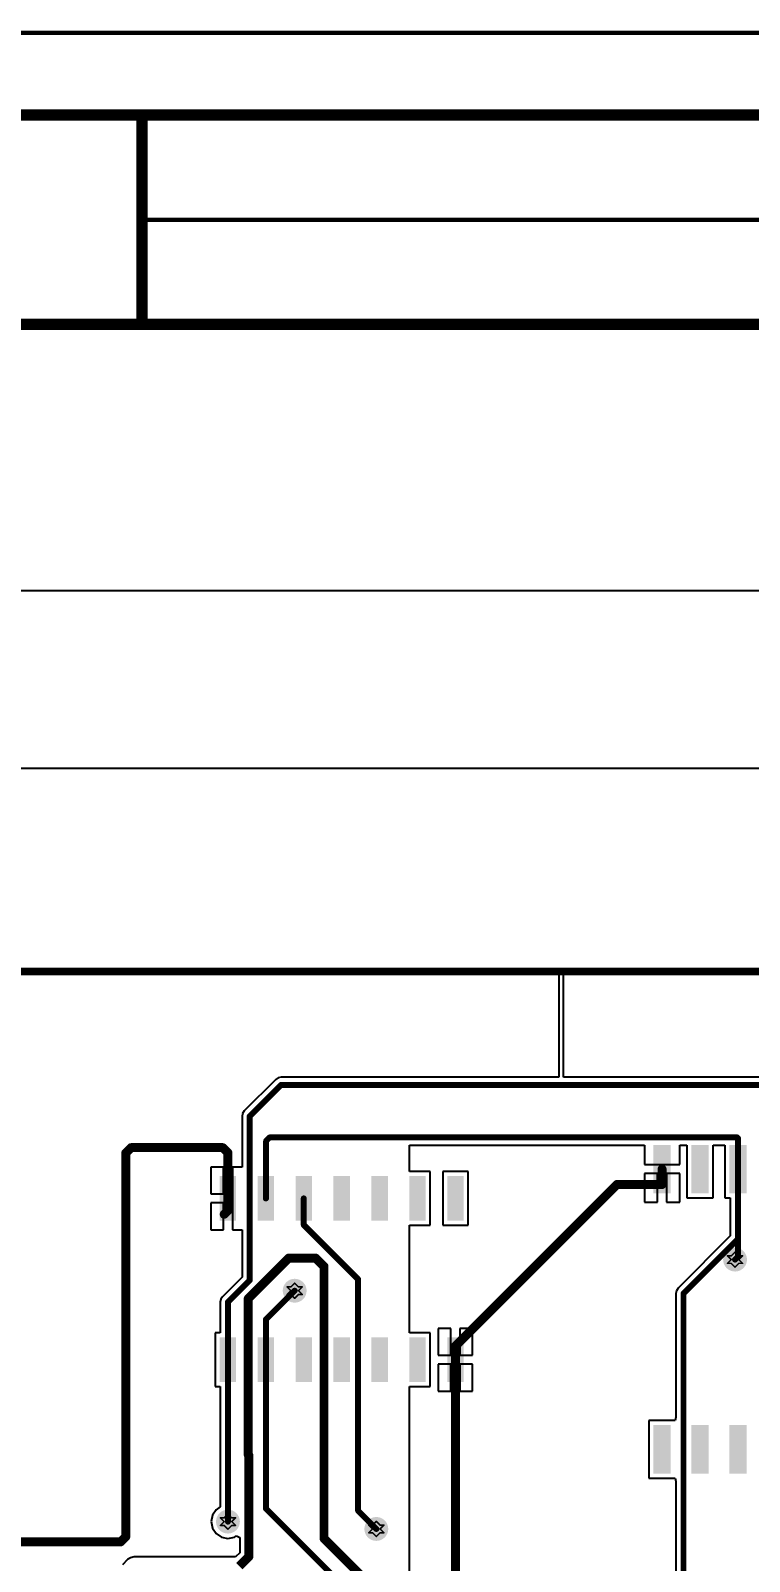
# Paper-space layout 'Лист1' of a CAD drawing. Header units: millimetres. Extents: x 0 to 594, y 0 to 420.
# Drawn here: x 96.7 to 144.8, y 317.9 to 420.3 of the extents above; entities that cross this region are included whole.
import ezdxf

# ---------------------------------------------------------------- set-up
doc = ezdxf.new("R2010")
doc.units = ezdxf.units.MM
for name, color, linetype in [('DrillDrawing', 1, 'Continuous'), ('Mechanical1', 6, 'Continuous'), ('TopLayer', 1, 'Continuous')]:
    doc.layers.add(name, color=color, linetype=linetype)
doc.layers.add('Sheet', color=7, linetype='Continuous', lineweight=50)
doc.styles.get("Standard").update_dxf_attribs({"font": 'arial.ttf'})
doc.dimstyles.new('ISO-25', dxfattribs={"dimtxt": 2.5, "dimasz": 2.5, "dimexe": 1.25, "dimexo": 0.625, "dimtad": 1, "dimtxsty": 'Standard', "dimcen": 2.5, "dimadec": 0, "dimazin": 0, "dimtfac": 1, "dimtmove": 0, "dimatfit": 3, "dimfxl": 1, "dimarcsym": 0})

# ---------------------------------------------------------------- blocks, each defined once
blk = doc.blocks.new('*D191')
at = {"color": 0, "lineweight": -2, "transparency": 16777216}
for p, q in [((80.09, 358), (80.09, 384.11)), ((249.91, 358), (249.91, 384.11)), ((82.59, 382.86), (247.41, 382.86))]:
    blk.add_line(p, q, dxfattribs=at)
at = {"color": 0, "transparency": 16777216}
for points in [[(82.59, 383.28), (82.59, 382.45), (80.09, 382.86)], [(247.41, 383.28), (247.41, 382.45), (249.91, 382.86)]]:
    blk.add_solid(points, dxfattribs=at)
at = {"layer": 'Defpoints', "color": 0, "transparency": 16777216}
for p in [(249.91, 382.86), (80.09, 357.38), (249.91, 357.38)]:
    blk.add_point(p, dxfattribs=at)
at = {"color": 0, "transparency": 16777216, "insert": (165, 386.36), "char_height": 2.5, "width": 16.1, "attachment_point": 5}
blk.add_mtext('{\\fGOST type A|b0|i1|c204|p34;\\H2x;85±0,1}', dxfattribs=at)
blk = doc.blocks.new('*D208')
at = {"color": 0, "lineweight": -2, "transparency": 16777216}
for p, q in [((87.69, 350.61), (87.69, 372.21)), ((242.72, 350.7), (242.72, 372.21)), ((90.19, 370.96), (240.22, 370.96))]:
    blk.add_line(p, q, dxfattribs=at)
at = {"color": 0, "transparency": 16777216}
for points in [[(90.19, 371.38), (90.19, 370.54), (87.69, 370.96)], [(240.22, 371.38), (240.22, 370.54), (242.72, 370.96)]]:
    blk.add_solid(points, dxfattribs=at)
at = {"layer": 'Defpoints', "color": 0, "transparency": 16777216}
for p in [(242.72, 370.96), (87.69, 349.98), (242.72, 350.08)]:
    blk.add_point(p, dxfattribs=at)
at = {"color": 0, "transparency": 16777216, "insert": (165.2, 374.46), "char_height": 2.5, "attachment_point": 5}
blk.add_mtext('{\\fGOST type A|b0|i1|c0|p34;\\H2x;77\\fGOST type A|b0|i1|c204|p34;±0,1}', dxfattribs=at)

psp = doc.layouts.new('Лист1')

# ---------------------------------------------------------------- hatches: boundary and pattern name
at = {"layer": 'TopLayer'}
for points in [[(138.372, 345.769), (139.531, 345.769), (139.531, 342.532), (138.372, 342.532)], [(140.909, 345.769), (142.068, 345.769), (142.068, 342.532), (140.909, 342.532)], [(143.447, 345.769), (144.605, 345.769), (144.605, 342.532), (143.447, 342.532)], [(110.451, 340.694), (109.353, 340.694), (109.353, 343.691), (110.451, 343.691)], [(112.989, 340.694), (111.89, 340.694), (111.89, 343.691), (112.989, 343.691)], [(115.526, 340.694), (114.427, 340.694), (114.427, 343.691), (115.526, 343.691)], [(118.063, 340.694), (116.965, 340.694), (116.965, 343.691), (118.063, 343.691)], [(120.601, 340.694), (119.502, 340.694), (119.502, 343.691), (120.601, 343.691)], [(123.138, 340.694), (122.039, 340.694), (122.039, 343.691), (123.138, 343.691)], [(125.675, 340.694), (124.577, 340.694), (124.577, 343.691), (125.675, 343.691)], [(110.451, 329.905), (109.353, 329.905), (109.353, 332.902), (110.451, 332.902)], [(112.989, 329.905), (111.89, 329.905), (111.89, 332.902), (112.989, 332.902)], [(115.526, 329.905), (114.427, 329.905), (114.427, 332.902), (115.526, 332.902)], [(118.063, 329.905), (116.965, 329.905), (116.965, 332.902), (118.063, 332.902)], [(120.601, 329.905), (119.502, 329.905), (119.502, 332.902), (120.601, 332.902)], [(123.138, 329.905), (122.039, 329.905), (122.039, 332.902), (123.138, 332.902)], [(125.675, 329.905), (124.577, 329.905), (124.577, 332.902), (125.675, 332.902)], [(138.372, 327.029), (139.531, 327.029), (139.531, 323.792), (138.372, 323.792)], [(140.909, 327.029), (142.068, 327.029), (142.068, 323.792), (140.909, 323.792)], [(143.447, 327.029), (144.605, 327.029), (144.605, 323.792), (143.447, 323.792)]]:
    psp.add_hatch(color=1, dxfattribs=at).paths.add_polyline_path(points)
h = psp.add_hatch(color=1, dxfattribs=at)
edge = h.paths.add_edge_path()
edge.add_arc((143.833, 338.1), 0.799, 0, 360)
h = psp.add_hatch(color=1, dxfattribs=at)
edge = h.paths.add_edge_path()
edge.add_arc((114.368, 336.019), 0.799, 0, 360)
h = psp.add_hatch(color=1, dxfattribs=at)
edge = h.paths.add_edge_path()
edge.add_arc((109.902, 320.575), 0.799, 0, 360)
h = psp.add_hatch(color=1, dxfattribs=at)
edge = h.paths.add_edge_path()
edge.add_arc((119.83, 320.085), 0.799, 0, 360)

# ---------------------------------------------------------------- linework, layer by layer
at = {"layer": 'DrillDrawing', "const_width": 0.101}
for points in [[(143.326, 338.354), (143.58, 338.1)], [(143.326, 338.354), (143.58, 338.354)], [(143.326, 337.846), (143.58, 338.1)], [(143.326, 337.846), (143.58, 337.846)], [(143.58, 338.354), (143.833, 338.607)], [(143.58, 337.846), (143.833, 337.593)], [(143.833, 338.607), (144.087, 338.354)], [(143.833, 337.593), (144.087, 337.846)], [(144.087, 338.354), (144.341, 338.354)], [(144.087, 338.1), (144.341, 338.354)], [(144.087, 338.1), (144.341, 337.846)], [(144.087, 337.846), (144.341, 337.846)], [(113.86, 336.273), (114.114, 336.019)], [(113.86, 336.273), (114.114, 336.273)], [(113.86, 335.766), (114.114, 336.019)], [(114.114, 336.273), (114.368, 336.527)], [(114.368, 336.527), (114.621, 336.273)], [(114.621, 336.273), (114.875, 336.273)], [(114.621, 336.019), (114.875, 336.273)], [(114.621, 336.019), (114.875, 335.766)], [(113.86, 335.766), (114.114, 335.766)], [(114.114, 335.766), (114.368, 335.512)], [(114.368, 335.512), (114.621, 335.766)], [(114.621, 335.766), (114.875, 335.766)], [(109.395, 320.828), (109.648, 320.575)], [(109.395, 320.828), (109.648, 320.828)], [(109.395, 320.321), (109.648, 320.575)], [(109.648, 320.828), (109.902, 321.082)], [(109.902, 321.082), (110.156, 320.828)], [(110.156, 320.828), (110.41, 320.828)], [(110.156, 320.575), (110.41, 320.828)], [(110.156, 320.575), (110.41, 320.321)], [(119.577, 320.339), (119.83, 320.593)], [(119.83, 320.593), (120.084, 320.339)], [(109.395, 320.321), (109.648, 320.321)], [(109.648, 320.321), (109.902, 320.067)], [(109.902, 320.067), (110.156, 320.321)], [(110.156, 320.321), (110.41, 320.321)], [(119.323, 320.339), (119.577, 320.085)], [(119.323, 320.339), (119.577, 320.339)], [(119.323, 319.831), (119.577, 320.085)], [(119.323, 319.831), (119.577, 319.831)], [(119.577, 319.831), (119.83, 319.578)], [(119.83, 319.578), (120.084, 319.831)], [(120.084, 320.339), (120.338, 320.339)], [(120.084, 320.085), (120.338, 320.339)], [(120.084, 320.085), (120.338, 319.831)], [(120.084, 319.831), (120.338, 319.831)]]:
    psp.add_lwpolyline(points, dxfattribs=at)
at = {"layer": 'DrillDrawing', "const_width": 0.0507}
for points in [[(143.3, 338.354, 1), (143.351, 338.354, 1)], [(143.3, 338.354, 1), (143.351, 338.354, 1)], [(143.3, 337.846, 1), (143.351, 337.846, 1)], [(143.3, 337.846, 1), (143.351, 337.846, 1)], [(143.554, 338.354, 1), (143.605, 338.354, 1)], [(143.554, 338.354, 1), (143.605, 338.354, 1)], [(143.554, 338.1, 1), (143.605, 338.1, 1)], [(143.554, 338.1, 1), (143.605, 338.1, 1)], [(143.554, 337.846, 1), (143.605, 337.846, 1)], [(143.554, 337.846, 1), (143.605, 337.846, 1)], [(143.808, 338.607, 1), (143.859, 338.607, 1)], [(143.808, 338.607, 1), (143.859, 338.607, 1)], [(144.062, 338.354, 1), (144.112, 338.354, 1)], [(144.062, 338.354, 1), (144.112, 338.354, 1)], [(144.062, 338.1, 1), (144.112, 338.1, 1)], [(144.062, 338.1, 1), (144.112, 338.1, 1)], [(144.062, 337.846, 1), (144.112, 337.846, 1)], [(144.062, 337.846, 1), (144.112, 337.846, 1)], [(144.315, 338.354, 1), (144.366, 338.354, 1)], [(144.315, 338.354, 1), (144.366, 338.354, 1)], [(144.315, 337.846, 1), (144.366, 337.846, 1)], [(144.315, 337.846, 1), (144.366, 337.846, 1)], [(143.808, 337.593, 1), (143.859, 337.593, 1)], [(143.808, 337.593, 1), (143.859, 337.593, 1)], [(113.835, 336.273, 1), (113.886, 336.273, 1)], [(113.835, 336.273, 1), (113.886, 336.273, 1)], [(114.089, 336.273, 1), (114.139, 336.273, 1)], [(114.089, 336.273, 1), (114.139, 336.273, 1)], [(114.089, 336.019, 1), (114.139, 336.019, 1)], [(114.089, 336.019, 1), (114.139, 336.019, 1)], [(114.342, 336.527, 1), (114.393, 336.527, 1)], [(114.342, 336.527, 1), (114.393, 336.527, 1)], [(114.596, 336.273, 1), (114.647, 336.273, 1)], [(114.596, 336.273, 1), (114.647, 336.273, 1)], [(114.596, 336.019, 1), (114.647, 336.019, 1)], [(114.596, 336.019, 1), (114.647, 336.019, 1)], [(114.85, 336.273, 1), (114.901, 336.273, 1)], [(114.85, 336.273, 1), (114.901, 336.273, 1)], [(113.835, 335.766, 1), (113.886, 335.766, 1)], [(113.835, 335.766, 1), (113.886, 335.766, 1)], [(114.089, 335.766, 1), (114.139, 335.766, 1)], [(114.089, 335.766, 1), (114.139, 335.766, 1)], [(114.342, 335.512, 1), (114.393, 335.512, 1)], [(114.342, 335.512, 1), (114.393, 335.512, 1)], [(114.596, 335.766, 1), (114.647, 335.766, 1)], [(114.596, 335.766, 1), (114.647, 335.766, 1)], [(114.85, 335.766, 1), (114.901, 335.766, 1)], [(114.85, 335.766, 1), (114.901, 335.766, 1)], [(109.369, 320.828, 1), (109.42, 320.828, 1)], [(109.369, 320.828, 1), (109.42, 320.828, 1)], [(109.623, 320.828, 1), (109.674, 320.828, 1)], [(109.623, 320.828, 1), (109.674, 320.828, 1)], [(109.623, 320.575, 1), (109.674, 320.575, 1)], [(109.623, 320.575, 1), (109.674, 320.575, 1)], [(109.877, 321.082, 1), (109.927, 321.082, 1)], [(109.877, 321.082, 1), (109.927, 321.082, 1)], [(110.13, 320.828, 1), (110.181, 320.828, 1)], [(110.13, 320.828, 1), (110.181, 320.828, 1)], [(110.13, 320.575, 1), (110.181, 320.575, 1)], [(110.13, 320.575, 1), (110.181, 320.575, 1)], [(110.384, 320.828, 1), (110.435, 320.828, 1)], [(110.384, 320.828, 1), (110.435, 320.828, 1)], [(119.805, 320.593, 1), (119.856, 320.593, 1)], [(119.805, 320.593, 1), (119.856, 320.593, 1)], [(109.369, 320.321, 1), (109.42, 320.321, 1)], [(109.369, 320.321, 1), (109.42, 320.321, 1)], [(109.623, 320.321, 1), (109.674, 320.321, 1)], [(109.623, 320.321, 1), (109.674, 320.321, 1)], [(109.877, 320.067, 1), (109.927, 320.067, 1)], [(109.877, 320.067, 1), (109.927, 320.067, 1)], [(110.13, 320.321, 1), (110.181, 320.321, 1)], [(110.13, 320.321, 1), (110.181, 320.321, 1)], [(110.384, 320.321, 1), (110.435, 320.321, 1)], [(110.384, 320.321, 1), (110.435, 320.321, 1)], [(119.298, 320.339, 1), (119.348, 320.339, 1)], [(119.298, 320.339, 1), (119.348, 320.339, 1)], [(119.298, 319.831, 1), (119.348, 319.831, 1)], [(119.298, 319.831, 1), (119.348, 319.831, 1)], [(119.551, 320.339, 1), (119.602, 320.339, 1)], [(119.551, 320.339, 1), (119.602, 320.339, 1)], [(119.551, 320.085, 1), (119.602, 320.085, 1)], [(119.551, 320.085, 1), (119.602, 320.085, 1)], [(119.551, 319.831, 1), (119.602, 319.831, 1)], [(119.551, 319.831, 1), (119.602, 319.831, 1)], [(119.805, 319.578, 1), (119.856, 319.578, 1)], [(119.805, 319.578, 1), (119.856, 319.578, 1)], [(120.059, 320.339, 1), (120.109, 320.339, 1)], [(120.059, 320.339, 1), (120.109, 320.339, 1)], [(120.059, 320.085, 1), (120.109, 320.085, 1)], [(120.059, 320.085, 1), (120.109, 320.085, 1)], [(120.059, 319.831, 1), (120.109, 319.831, 1)], [(120.059, 319.831, 1), (120.109, 319.831, 1)], [(120.312, 320.339, 1), (120.363, 320.339, 1)], [(120.312, 320.339, 1), (120.363, 320.339, 1)], [(120.312, 319.831, 1), (120.363, 319.831, 1)], [(120.312, 319.831, 1), (120.363, 319.831, 1)]]:
    psp.add_lwpolyline(points, format="xyb", close=True, dxfattribs=at)
at = {"layer": 'Mechanical1', "const_width": 0.507}
psp.add_lwpolyline([(80.094, 357.376), (249.914, 357.376)], dxfattribs=at)
at = {"layer": 'Sheet'}
for points, const_width in [([(0.15, 420.15), (594.15, 420.15), (594.15, 0.15), (0.15, 0.15), (0.15, 420.15)], 0.3), ([(19.651, 150.65), (8.151, 150.65), (8.151, 5.15), (588.151, 5.15), (588.151, 414.65), (19.651, 414.649), (19.651, 171.65)], 0.749), ([(19.651, 400.649), (157.151, 400.649), (157.151, 414.649)], 0.749), ([(104.151, 400.649), (104.151, 414.649)], 0.749), ([(157.151, 407.649), (104.151, 407.649)], 0.3)]:
    psp.add_lwpolyline(points, dxfattribs=dict(at, const_width=const_width))
at = {"layer": 'TopLayer'}
for p, q in [((96.077, 357.376), (132.039, 357.376)), ((132.039, 357.376), (132.039, 350.294)), ((132.363, 350.294), (132.363, 357.376)), ((132.363, 357.376), (132.363, 357.376)), ((132.363, 357.376), (249.914, 357.376)), ((113.263, 350.255), (113.098, 350.144)), ((113.458, 350.294), (113.263, 350.255)), ((132.039, 350.294), (113.458, 350.294)), ((182.488, 350.294), (132.363, 350.294)), ((113.098, 350.144), (110.996, 348.042)), ((110.885, 347.877), (110.846, 347.682)), ((110.846, 347.682), (110.846, 344.29)), ((110.996, 348.042), (110.885, 347.877)), ((122.049, 343.991), (122.049, 345.761)), ((122.049, 345.761), (137.773, 345.761)), ((137.773, 345.761), (137.773, 344.45)), ((140.13, 344.45), (140.13, 345.761)), ((140.13, 345.761), (140.61, 345.761)), ((140.61, 345.761), (140.61, 342.232)), ((142.368, 342.232), (142.368, 345.761)), ((142.368, 345.761), (143.147, 345.761)), ((143.147, 345.761), (143.147, 342.232)), ((109.602, 344.29), (108.753, 344.29)), ((108.753, 344.29), (108.753, 342.492)), ((109.602, 342.492), (109.602, 344.29)), ((110.846, 344.29), (110.202, 344.29)), ((110.202, 344.29), (110.202, 342.192)), ((137.773, 344.45), (140.13, 344.45)), ((123.438, 343.991), (122.049, 343.991)), ((123.438, 340.394), (123.438, 343.991)), ((125.975, 343.991), (124.277, 343.991)), ((124.277, 343.991), (124.277, 340.394)), ((125.975, 340.394), (125.975, 343.991)), ((138.652, 343.851), (137.773, 343.851)), ((137.773, 343.851), (137.773, 341.933)), ((138.652, 341.933), (138.652, 343.851)), ((140.13, 343.851), (139.251, 343.851)), ((139.251, 343.851), (139.251, 341.933)), ((140.13, 341.933), (140.13, 343.851)), ((108.753, 342.492), (109.602, 342.492)), ((110.202, 342.192), (110.202, 340.095)), ((140.61, 342.232), (142.368, 342.232)), ((143.147, 342.232), (143.517, 342.232)), ((143.517, 342.232), (143.517, 339.681)), ((109.602, 341.893), (108.753, 341.893)), ((108.753, 341.893), (108.753, 340.095)), ((109.602, 340.095), (109.602, 341.893)), ((137.773, 341.933), (138.652, 341.933)), ((139.251, 341.933), (140.13, 341.933)), ((108.753, 340.095), (109.602, 340.095)), ((110.202, 340.095), (110.846, 340.095)), ((110.846, 340.095), (110.846, 336.923)), ((122.049, 333.202), (122.049, 340.394)), ((122.049, 340.394), (123.438, 340.394)), ((124.277, 340.394), (125.975, 340.394)), ((143.517, 339.681), (140.022, 336.187)), ((110.846, 336.923), (109.542, 335.618)), ((139.912, 336.022), (139.873, 335.827)), ((139.873, 335.827), (139.873, 327.564)), ((140.022, 336.187), (139.912, 336.022)), ((109.432, 335.453), (109.393, 335.258)), ((109.393, 335.258), (109.393, 333.202)), ((109.542, 335.618), (109.432, 335.453)), ((109.393, 333.202), (109.053, 333.202)), ((109.053, 333.202), (109.053, 329.606)), ((123.438, 333.202), (122.049, 333.202)), ((123.438, 329.606), (123.438, 333.202)), ((124.826, 333.502), (123.977, 333.502)), ((123.977, 333.502), (123.977, 331.704)), ((124.826, 331.704), (124.826, 333.502)), ((126.275, 333.502), (125.426, 333.502)), ((125.426, 333.502), (125.426, 331.704)), ((126.275, 331.704), (126.275, 333.502)), ((123.977, 331.704), (124.826, 331.704)), ((124.826, 331.104), (123.977, 331.104)), ((123.977, 331.104), (123.977, 329.306)), ((124.826, 329.306), (124.826, 331.104)), ((125.426, 331.704), (126.275, 331.704)), ((126.275, 331.104), (125.426, 331.104)), ((125.426, 331.104), (125.426, 329.306)), ((126.275, 329.306), (126.275, 331.104)), ((109.053, 329.606), (109.393, 329.606)), ((109.393, 329.606), (109.393, 321.556)), ((122.049, 310.476), (122.049, 329.606)), ((122.049, 329.606), (123.438, 329.606)), ((123.977, 329.306), (124.826, 329.306)), ((125.426, 329.306), (126.275, 329.306)), ((139.62, 327.328), (138.072, 327.328)), ((138.072, 327.328), (138.072, 323.492)), ((139.83, 327.328), (139.62, 327.328)), ((139.873, 327.564), (139.83, 327.328)), ((138.072, 323.492), (139.83, 323.492)), ((139.83, 323.492), (139.873, 323.256)), ((139.873, 323.256), (139.873, 308.904)), ((109.393, 321.556), (109.11, 321.367)), ((108.867, 321.003), (108.782, 320.575)), ((108.782, 320.575), (108.867, 320.146)), ((109.11, 321.367), (108.867, 321.003)), ((108.867, 320.146), (109.11, 319.782)), ((109.11, 319.782), (109.473, 319.539)), ((109.473, 319.539), (109.902, 319.454)), ((109.902, 319.454), (110.331, 319.539)), ((110.331, 319.539), (110.47, 319.633)), ((110.47, 319.633), (110.694, 319.513)), ((110.694, 319.513), (110.694, 318.486)), ((110.694, 318.486), (110.418, 318.21)), ((103.188, 318.031), (102.837, 317.679)), ((103.386, 318.163), (103.188, 318.031)), ((103.188, 318.031), (103.188, 318.031)), ((103.62, 318.21), (103.386, 318.163)), ((110.418, 318.21), (103.62, 318.21)), ((103.62, 318.21), (103.62, 318.21))]:
    psp.add_line(p, q, dxfattribs=at)
for points, const_width in [([(111.356, 347.682), (113.458, 349.784)], 0.4), ([(113.458, 349.784), (151.638, 349.784)], 0.4), ([(111.356, 336.712), (111.356, 347.682)], 0.4), ([(112.459, 346.036), (112.693, 346.27)], 0.4), ([(112.459, 342.212), (112.459, 346.036)], 0.4), ([(112.693, 346.27), (143.975, 346.27)], 0.4), ([(143.975, 346.27), (144.026, 346.219)], 0.4), ([(144.026, 344.15), (144.026, 346.219)], 0.4), ([(103.069, 345.238), (103.42, 345.589)], 0.599), ([(103.069, 319.568), (103.069, 345.238)], 0.599), ([(103.42, 345.589), (109.551, 345.589)], 0.599), ([(109.551, 345.589), (109.902, 345.238)], 0.599), ([(109.902, 342.192), (109.902, 345.238)], 0.599), ([(138.951, 343.124), (138.951, 344.15)], 0.599), ([(144.026, 339.47), (144.026, 344.15)], 0.4), ([(112.439, 342.192), (112.439, 343.124)], 0.4), ([(125.126, 332.315), (135.935, 343.124)], 0.599), ([(135.935, 343.124), (138.951, 343.124)], 0.599), ([(109.902, 341.382), (109.902, 342.192)], 0.599), ([(112.439, 342.192), (112.459, 342.212)], 0.4), ([(114.977, 340.416), (114.977, 342.192)], 0.4), ([(109.652, 341.132), (109.902, 341.382)], 0.599), ([(114.977, 340.416), (118.612, 336.781)], 0.4), ([(140.383, 335.827), (144.026, 339.47)], 0.4), ([(144.026, 338.293), (144.026, 339.47)], 0.4), ([(111.254, 335.48), (113.976, 338.201)], 0.599), ([(113.976, 338.201), (115.771, 338.201)], 0.599), ([(115.771, 338.201), (116.329, 337.643)], 0.599), ([(116.329, 319.451), (116.329, 337.643)], 0.599), ([(143.833, 338.1), (144.026, 338.293)], 0.4), ([(109.902, 335.258), (111.356, 336.712)], 0.4), ([(118.612, 321.303), (118.612, 336.781)], 0.4), ([(112.439, 334.091), (114.368, 336.019)], 0.4), ([(140.383, 308.261), (140.383, 335.827)], 0.4), ([(109.902, 331.404), (109.902, 335.258)], 0.4), ([(111.254, 325.058), (111.254, 335.48)], 0.599), ([(112.439, 331.404), (112.439, 334.091)], 0.4), ([(125.126, 331.404), (125.126, 332.315)], 0.599), ([(109.902, 320.575), (109.902, 331.404)], 0.4), ([(112.439, 321.455), (112.439, 331.404)], 0.4), ([(125.126, 313.423), (125.126, 331.404)], 0.599), ([(111.254, 325.058), (111.305, 325.007)], 0.599), ([(111.305, 318.233), (111.305, 325.007)], 0.599), ([(112.439, 321.455), (119.678, 314.216)], 0.4), ([(118.612, 321.303), (119.83, 320.085)], 0.4), ([(86.438, 319.217), (102.718, 319.217)], 0.599), ([(102.718, 319.217), (103.069, 319.568)], 0.599), ([(116.329, 319.451), (123.276, 312.504)], 0.599), ([(110.671, 317.598), (111.305, 318.233)], 0.599)]:
    psp.add_lwpolyline(points, dxfattribs=dict(at, const_width=const_width))
for points, const_width in [([(113.358, 349.784, 1), (113.558, 349.784, 1)], 0.2), ([(113.358, 349.784, 1), (113.558, 349.784, 1)], 0.2), ([(111.256, 347.682, 1), (111.456, 347.682, 1)], 0.2), ([(111.256, 347.682, 1), (111.456, 347.682, 1)], 0.2), ([(112.359, 346.036, 1), (112.559, 346.036, 1)], 0.2), ([(112.359, 346.036, 1), (112.559, 346.036, 1)], 0.2), ([(112.594, 346.27, 1), (112.793, 346.27, 1)], 0.2), ([(112.594, 346.27, 1), (112.793, 346.27, 1)], 0.2), ([(143.875, 346.27, 1), (144.075, 346.27, 1)], 0.2), ([(143.875, 346.27, 1), (144.075, 346.27, 1)], 0.2), ([(143.926, 346.219, 1), (144.126, 346.219, 1)], 0.2), ([(143.926, 346.219, 1), (144.126, 346.219, 1)], 0.2), ([(102.919, 345.238, 1), (103.219, 345.238, 1)], 0.3), ([(102.919, 345.238, 1), (103.219, 345.238, 1)], 0.3), ([(103.271, 345.589, 1), (103.57, 345.589, 1)], 0.3), ([(103.271, 345.589, 1), (103.57, 345.589, 1)], 0.3), ([(109.401, 345.589, 1), (109.701, 345.589, 1)], 0.3), ([(109.401, 345.589, 1), (109.701, 345.589, 1)], 0.3), ([(109.752, 345.238, 1), (110.052, 345.238, 1)], 0.3), ([(109.752, 345.238, 1), (110.052, 345.238, 1)], 0.3), ([(138.801, 344.15, 1), (139.101, 344.15, 1)], 0.3), ([(143.926, 344.15, 1), (144.126, 344.15, 1)], 0.2), ([(143.926, 344.15, 1), (144.126, 344.15, 1)], 0.2), ([(112.339, 343.124, 1), (112.539, 343.124, 1)], 0.2), ([(135.785, 343.124, 1), (136.085, 343.124, 1)], 0.3), ([(135.785, 343.124, 1), (136.085, 343.124, 1)], 0.3), ([(138.801, 343.124, 1), (139.101, 343.124, 1)], 0.3), ([(138.801, 343.124, 1), (139.101, 343.124, 1)], 0.3), ([(109.752, 342.192, 1), (110.052, 342.192, 1)], 0.3), ([(109.752, 342.192, 1), (110.052, 342.192, 1)], 0.3), ([(112.339, 342.192, 1), (112.539, 342.192, 1)], 0.2), ([(112.339, 342.192, 1), (112.539, 342.192, 1)], 0.2), ([(112.359, 342.212, 1), (112.559, 342.212, 1)], 0.2), ([(112.359, 342.212, 1), (112.559, 342.212, 1)], 0.2), ([(114.877, 342.192, 1), (115.077, 342.192, 1)], 0.2), ([(109.502, 341.132, 1), (109.802, 341.132, 1)], 0.3), ([(109.752, 341.382, 1), (110.052, 341.382, 1)], 0.3), ([(109.752, 341.382, 1), (110.052, 341.382, 1)], 0.3), ([(114.877, 340.416, 1), (115.077, 340.416, 1)], 0.2), ([(114.877, 340.416, 1), (115.077, 340.416, 1)], 0.2), ([(143.926, 339.47, 1), (144.126, 339.47, 1)], 0.2), ([(143.926, 339.47, 1), (144.126, 339.47, 1)], 0.2), ([(143.926, 339.47, 1), (144.126, 339.47, 1)], 0.2), ([(113.826, 338.201, 1), (114.125, 338.201, 1)], 0.3), ([(113.826, 338.201, 1), (114.125, 338.201, 1)], 0.3), ([(115.621, 338.201, 1), (115.92, 338.201, 1)], 0.3), ([(115.621, 338.201, 1), (115.92, 338.201, 1)], 0.3), ([(116.179, 337.643, 1), (116.479, 337.643, 1)], 0.3), ([(116.179, 337.643, 1), (116.479, 337.643, 1)], 0.3), ([(143.733, 338.1, 1), (143.933, 338.1, 1)], 0.2), ([(143.926, 338.293, 1), (144.126, 338.293, 1)], 0.2), ([(143.926, 338.293, 1), (144.126, 338.293, 1)], 0.2), ([(111.256, 336.712, 1), (111.456, 336.712, 1)], 0.2), ([(111.256, 336.712, 1), (111.456, 336.712, 1)], 0.2), ([(118.513, 336.781, 1), (118.712, 336.781, 1)], 0.2), ([(118.513, 336.781, 1), (118.712, 336.781, 1)], 0.2), ([(114.268, 336.019, 1), (114.468, 336.019, 1)], 0.2), ([(140.283, 335.827, 1), (140.482, 335.827, 1)], 0.2), ([(140.283, 335.827, 1), (140.482, 335.827, 1)], 0.2), ([(109.802, 335.258, 1), (110.002, 335.258, 1)], 0.2), ([(109.802, 335.258, 1), (110.002, 335.258, 1)], 0.2), ([(111.104, 335.48, 1), (111.404, 335.48, 1)], 0.3), ([(111.104, 335.48, 1), (111.404, 335.48, 1)], 0.3), ([(112.339, 334.091, 1), (112.539, 334.091, 1)], 0.2), ([(112.339, 334.091, 1), (112.539, 334.091, 1)], 0.2), ([(124.976, 332.315, 1), (125.276, 332.315, 1)], 0.3), ([(124.976, 332.315, 1), (125.276, 332.315, 1)], 0.3), ([(109.802, 331.404, 1), (110.002, 331.404, 1)], 0.2), ([(109.802, 331.404, 1), (110.002, 331.404, 1)], 0.2), ([(112.339, 331.404, 1), (112.539, 331.404, 1)], 0.2), ([(112.339, 331.404, 1), (112.539, 331.404, 1)], 0.2), ([(124.976, 331.404, 1), (125.276, 331.404, 1)], 0.3), ([(124.976, 331.404, 1), (125.276, 331.404, 1)], 0.3), ([(111.104, 325.058, 1), (111.404, 325.058, 1)], 0.3), ([(111.104, 325.058, 1), (111.404, 325.058, 1)], 0.3), ([(111.155, 325.007, 1), (111.455, 325.007, 1)], 0.3), ([(111.155, 325.007, 1), (111.455, 325.007, 1)], 0.3), ([(112.339, 321.455, 1), (112.539, 321.455, 1)], 0.2), ([(112.339, 321.455, 1), (112.539, 321.455, 1)], 0.2), ([(118.513, 321.303, 1), (118.712, 321.303, 1)], 0.2), ([(118.513, 321.303, 1), (118.712, 321.303, 1)], 0.2), ([(109.802, 320.575, 1), (110.002, 320.575, 1)], 0.2), ([(102.568, 319.217, 1), (102.868, 319.217, 1)], 0.3), ([(102.568, 319.217, 1), (102.868, 319.217, 1)], 0.3), ([(102.919, 319.568, 1), (103.219, 319.568, 1)], 0.3), ([(102.919, 319.568, 1), (103.219, 319.568, 1)], 0.3), ([(116.179, 319.451, 1), (116.479, 319.451, 1)], 0.3), ([(116.179, 319.451, 1), (116.479, 319.451, 1)], 0.3), ([(119.73, 320.085, 1), (119.93, 320.085, 1)], 0.2), ([(111.155, 318.233, 1), (111.455, 318.233, 1)], 0.3), ([(111.155, 318.233, 1), (111.455, 318.233, 1)], 0.3)]:
    psp.add_lwpolyline(points, format="xyb", close=True, dxfattribs=dict(at, const_width=const_width))

# ---------------------------------------------------------------- dimensions: what is measured, and where the dimension line sits
dim = psp.add_linear_dim(base=(249.914, 382.864), p1=(80.094, 357.376), p2=(249.914, 357.376), text='{\\fGOST type A|b0|i1|c204|p34;\\H2x;85±0,1}', dimstyle='ISO-25')
dim.commit()
dim.dimension.update_dxf_attribs({"geometry": '*D191', "text_midpoint": (165.004, 382.864), "dimtype": 160})
dim = psp.add_linear_dim(base=(242.721, 370.959), p1=(87.686, 349.984), p2=(242.721, 350.076), text='{\\fGOST type A|b0|i1|c0|p34;\\H2x;77\\fGOST type A|b0|i1|c204|p34;±0,1}', dimstyle='ISO-25')
dim.commit()
dim.dimension.update_dxf_attribs({"geometry": '*D208', "text_midpoint": (165.204, 374.459)})

doc.saveas('drawing.dxf')
